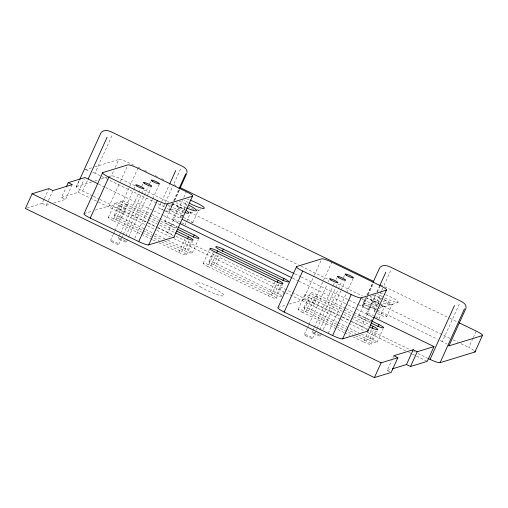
<?xml version="1.0" encoding="UTF-8"?>
<svg xmlns="http://www.w3.org/2000/svg" width="508" height="508" viewBox="0 0 508 508"><rect width="100%" height="100%" fill="white"/><g stroke="black" fill="none" stroke-linecap="round" stroke-linejoin="round"><path stroke-width="0.38" stroke-dasharray="2.54 1.91" d="M180.594 168.999L173.59 184.48M459.321 304.038L442.341 341.497A9.481 1.416 24.4 0 1 446.983 344.068M111.931 135.738L94.945 173.196L163.614 206.464A9.1 1.359 24.4 0 1 165.64 207.499M390.658 270.77L383.642 286.239M26.854 208.058L42.151 203.359L44.063 199.142M44.38 198.444L48.844 188.608M42.151 203.359L46.19 205.315L48.101 201.105M48.425 200.4L52.883 190.564M72.25 184.614L65.557 199.365L61.519 197.409L65.659 188.278M76.302 186.849L79.235 180.372M92.653 195.91L82.664 191.071A9.1 1.359 24.4 0 1 76.524 186.563L79.464 180.086M61.519 197.409L78.27 192.259L84.328 178.918M82.664 191.071L87.567 180.276M109.112 176.549L111.385 175.851L113.97 170.155M115.265 167.303L118.821 159.461A9.1 1.359 24.4 0 1 128.835 162.782L135.255 165.894M95.218 210.179L109.29 205.854L120.053 182.131M120.377 181.413L127.229 166.313M108.255 217.437L114.948 202.679M114.065 215.646L120.758 200.895M151.911 239.439L113.03 220.599L119.723 205.848A6.826 1.022 24.4 0 1 115.113 202.463A6.826 1.022 24.4 0 1 122.625 204.953L159.391 222.764M109.29 205.854A9.1 1.359 24.4 0 1 119.304 209.175L137.897 168.199M113.03 220.599A6.826 1.022 24.4 0 1 108.42 217.221A6.826 1.022 24.4 0 1 115.932 219.71L122.625 204.953M153.48 235.598L118.84 218.815L125.533 204.064A6.826 1.022 24.4 0 1 120.923 200.679A6.826 1.022 24.4 0 1 128.435 203.168L151.06 214.128M110.427 240.665L113.341 234.232M113.665 233.521L114.637 231.375M114.96 230.664L133.439 189.935M133.763 189.224L135.058 186.36M118.84 218.815A6.826 1.022 24.4 0 1 114.23 215.43A6.826 1.022 24.4 0 1 121.742 217.919L128.435 203.168M118.174 238.316L118.821 236.887M119.145 236.176L120.117 234.029M120.44 233.318L138.589 193.307M138.913 192.589L140.538 189.02M141.834 186.163L142.805 184.017M118.732 244.361L121.323 238.646M121.647 237.928L122.942 235.071M123.266 234.353L141.421 194.342M141.745 193.631L143.364 190.056M125.921 235.941L144.069 195.929M144.393 195.212L148.285 186.639M149.581 183.782L150.552 181.635M126.479 241.941L128.422 237.655M128.746 236.944L146.895 196.933M147.218 196.215L151.111 187.643M134.874 238.138L152.375 199.555M152.698 198.838L159.182 184.55M164.471 210.712L158.775 207.95L169.393 184.544M163.614 206.464L173.266 185.185M165.652 210.737A9.1 1.359 24.4 0 0 168.789 211.271L172.326 203.467M173.615 200.635L178.765 189.287M168.789 211.271L169.761 210.972L173.298 203.168M174.581 200.336L179.407 189.694M164.808 221.964L174.168 201.466M174.485 200.755L179.311 190.119M172.555 219.583L178.13 207.296L176.346 202.622M172.923 235.598A9.1 1.359 24.4 0 0 167.78 232.658L182.455 200.304M183.756 197.434L186.366 191.681M180.302 217.208L185.877 204.915L184.093 200.273M181.915 217.164L182.842 215.113M185.014 225.025L186.252 222.294M186.563 221.609L190.589 212.731M158.985 242.862L178.778 252.451L184.836 239.109M192.761 222.644L198.336 210.35M178.778 252.451A6.826 1.022 24.4 0 0 186.29 254.94A6.826 1.022 24.4 0 0 181.686 251.562L186.785 240.322M164.795 241.078L184.588 250.666L189.052 240.836M184.588 250.666A6.826 1.022 24.4 0 0 192.1 253.155A6.826 1.022 24.4 0 0 187.496 249.777L191.319 241.344M186.461 254.73L192.513 241.383M192.272 252.94L198.323 239.592M203.181 263.423L209.556 249.371M208.991 261.639L213.455 251.803M207.956 266.592A6.826 1.022 24.4 0 1 203.352 263.207A6.826 1.022 24.4 0 1 210.864 265.697L271.456 295.053A6.826 1.022 24.4 0 1 276.06 298.431A6.826 1.022 24.4 0 1 268.548 295.942L207.956 266.592L214.649 251.835M210.864 265.697L216.281 253.752M281.87 296.647A6.826 1.022 24.4 0 1 274.358 294.157L213.766 264.801L218.23 254.972M213.766 264.801A6.826 1.022 24.4 0 1 209.163 261.423A6.826 1.022 24.4 0 1 216.675 263.912L220.18 256.184M268.548 295.942L275.241 281.191M271.456 295.053L276.873 283.108M274.358 294.157L279.14 283.623M281.788 296.031A6.826 1.022 24.4 0 0 277.266 293.268L281.407 284.137M276.231 298.221L282.607 284.169M282.994 294.329L283.953 292.221M298.107 309.41L304.8 294.659M289.115 304.114L303.187 299.79L313.944 276.066M314.274 275.349L321.12 260.248M303.917 307.626L310.61 292.875M344.233 332.613L302.882 312.579L309.575 297.828A6.826 1.022 24.4 0 1 304.971 294.443A6.826 1.022 24.4 0 1 312.483 296.932L343.846 312.128M302.882 312.579A6.826 1.022 24.4 0 1 298.279 309.201A6.826 1.022 24.4 0 1 305.791 311.69L312.483 296.932M336.499 324.263L308.693 310.794L315.385 296.043A6.826 1.022 24.4 0 1 310.782 292.659A6.826 1.022 24.4 0 1 318.294 295.148L345.383 308.273M303.187 299.79A9.1 1.359 24.4 0 1 313.201 303.111L323.31 280.822M323.634 280.105L331.788 262.134M308.693 310.794A6.826 1.022 24.4 0 1 304.089 307.41A6.826 1.022 24.4 0 1 311.601 309.899L318.294 295.148M304.324 334.632L307.238 328.206M307.562 327.489L308.534 325.349M308.858 324.631L327.006 284.62M328.308 281.762L328.955 280.333M312.064 332.251L312.718 330.822M313.042 330.111L314.014 327.965M314.338 327.254L332.81 286.525M333.134 285.814L334.429 282.956M336.048 279.381L336.702 277.952M312.623 338.258L316.84 328.974M317.163 328.257L335.312 288.246M335.636 287.534L337.255 283.959M319.811 329.876L337.966 289.865M338.29 289.147L342.176 280.575M343.471 277.717L344.773 274.86M320.37 335.883L321.996 332.308M323.291 329.451L340.792 290.868M341.116 290.151L345.002 281.578M328.117 333.502L346.272 293.491M346.596 292.773L353.073 278.486M362.458 305.492L365.995 297.694M367.284 294.856L372.434 283.508M375.583 294.824L368.827 309.715A9.1 1.359 24.4 0 1 362.687 305.206L365.9 298.113M367.513 294.57L372.656 283.223M362.687 305.206L363.652 304.908L367.836 295.688M368.154 294.983L373.304 283.629M358.705 315.9L364.28 303.606L362.274 298.437M366.452 313.525L372.027 301.231L370.307 296.793M376.873 291.986L379.444 286.309M366.82 329.533A9.1 1.359 24.4 0 0 361.677 326.593L376.022 294.964M377.33 292.087L380.263 285.617M363.652 304.908A9.1 1.359 24.4 0 1 373.666 308.229L381.387 291.205M381.711 290.5L383.318 286.95M374.199 311.144L379.774 298.85L377.768 293.675M372.091 319.291L371.164 321.342A6.826 1.022 24.4 0 0 362.153 316.395A6.826 1.022 24.4 0 0 361.055 317.786A6.826 1.022 24.4 0 0 370.992 321.558M352.787 336.753L363.48 341.935L367.938 332.099M363.48 341.935A6.826 1.022 24.4 0 0 370.986 344.424A6.826 1.022 24.4 0 0 366.382 341.039L371.799 329.101M358.597 334.969L369.284 340.15L373.748 330.314M378.911 318.961L384.486 306.667M369.284 340.15A6.826 1.022 24.4 0 0 376.796 342.64A6.826 1.022 24.4 0 0 372.193 339.255L376.015 330.829M371.158 344.208L377.215 330.86M377.457 313.531A6.826 1.022 24.4 0 0 386.658 316.579L392.233 304.286M376.968 342.424L383.026 329.076M389.82 371.793L387.121 370.491L391.585 360.655M392.862 357.842L393.814 355.733M473.945 350.418A9.1 1.359 24.4 0 0 468.795 347.472L472.999 338.207M473.323 337.496L476.231 331.083M190.417 212.947L194.018 211.633M198.164 210.566L201.079 209.506M378.778 308.464L382.467 307.124M384.315 306.883L390.214 304.743M392.062 304.502L397.961 302.362M84.931 169.875L91.707 167.792M94.717 166.865L118.821 159.461M76.524 186.563L91.681 181.908M94.71 180.975L97.746 180.042M100.774 179.114L108.356 176.784M46.19 205.315L50.66 203.943M53.638 203.029L65.557 199.365M84.112 213.589L92.259 211.087M278.009 307.524L285.413 305.251M387.121 370.491L390.849 369.341M138.113 167.272L140.252 168.313M144.532 170.383L146.672 171.418M155.232 175.565L157.372 176.606M161.652 178.676L163.792 179.718M173.774 184.55L175.914 185.591M380.644 284.772L449.123 317.951M449.84 318.294L457.683 322.097M134.957 185.738L121.399 179.172A9.1 1.359 24.4 0 0 111.385 175.851M143.516 189.884L169.196 202.324M172.047 203.708L185.604 210.274M189.884 212.35L298.31 264.878M301.161 266.262L328.981 279.737M337.541 283.883L362.509 295.98M366.077 297.707L378.917 303.93M379.628 304.273L450.247 338.487M453.104 339.871L458.095 342.29M460.947 343.675L468.795 347.472M373.666 308.229L376.498 309.601M377.209 309.944L437.382 339.096M440.214 340.468L442.341 341.497M165.183 211.055L180.848 218.643M294.773 273.837L300.469 276.6M301.18 276.943L358.146 304.54M358.858 304.889L368.827 309.715M98.527 184.08L104.946 187.192M105.664 187.535L162.757 215.201M163.474 215.544L179.178 223.152M292.659 278.13L298.367 280.899M299.079 281.241L347.612 304.756M348.329 305.105L356.178 308.908M356.895 309.251L372.593 316.859M151.765 214.471L177.216 226.803M346.094 308.616L371.754 321.05M125.533 204.064L160.172 220.847M160.877 221.19L176.435 228.721M315.385 296.043L343.186 309.512M343.903 309.855L352.457 314.001M353.168 314.344L370.275 322.637M160.096 223.107L175.647 230.645M344.557 312.477L353.117 316.617M353.828 316.967L369.513 324.561M119.723 205.848L174.866 232.562M309.575 297.828L340.944 313.023M343.795 314.401L350.92 317.856M351.638 318.205L368.745 326.492M93.37 196.259L99.073 199.022M99.79 199.365L156.851 227.013M157.569 227.362L173.26 234.963M176.117 236.347L341.611 316.522M342.322 316.871L410.089 349.701M413.658 351.428L415.08 352.12M417.938 353.498L427.209 357.994M119.304 209.175L147.822 222.987M148.533 223.336L157.086 227.476M157.798 227.825L167.78 232.658M313.201 303.111L341.713 316.922M342.43 317.271L350.984 321.412M351.695 321.761L361.677 326.593M78.27 192.259L146.787 225.457M147.504 225.8L156.07 229.953M156.781 230.295L170.345 236.868M173.907 238.595L285.255 292.538M285.966 292.881L340.208 319.164M340.925 319.507L364.477 330.918M367.328 332.302L405.873 350.977M408.724 352.355L411.582 353.739M412.293 354.089L415.861 355.816M416.579 356.159L427.285 361.347M121.742 217.919L154.267 233.68M154.972 234.023L164.871 238.817M167.697 240.182L187.496 249.777M216.675 263.912L277.266 293.268M311.601 309.899L337.261 322.332M337.979 322.682L358.648 332.696M361.499 334.074L372.193 339.255M154.191 235.941L161.963 239.706M337.21 324.606L345.764 328.752M346.475 329.095L355.746 333.585M115.932 219.71L141.383 232.035M142.094 232.378L159.061 240.601M161.887 241.973L181.686 251.562M305.791 311.69L335.731 326.193M336.442 326.536L352.838 334.48M355.689 335.864L366.382 341.039M152.622 239.782L155.448 241.148M344.945 332.956L349.936 335.375M168.504 204.787L170.383 209.671M197.421 209.391A6.826 1.022 24.4 0 1 197.587 210.585M193.878 209.486A6.826 1.022 24.4 0 1 187.82 206.553M186.798 205.873A6.826 1.022 24.4 0 1 187.585 204.87M189.674 211.773A6.826 1.022 24.4 0 1 189.84 212.966M184.525 211.201A6.826 1.022 24.4 0 1 178.143 207.201A6.826 1.022 24.4 0 1 185.28 209.315M384.232 299.714A6.826 1.022 24.4 0 1 392.201 304.419A6.826 1.022 24.4 0 1 383.032 301.238M380.689 299.809A6.826 1.022 24.4 0 1 381.483 298.806M381.229 304.279A6.826 1.022 24.4 0 1 384.454 306.8A6.826 1.022 24.4 0 1 380.028 305.803M378.422 305.143A6.826 1.022 24.4 0 1 372.034 301.136A6.826 1.022 24.4 0 1 379.178 303.251M376.568 309.264A6.826 1.022 24.4 0 1 367.074 305.746A6.826 1.022 24.4 0 1 366.801 303.797A6.826 1.022 24.4 0 1 376.485 308.648M188.182 202.527A11.379 1.702 24.4 0 1 184.963 200.489M187.306 199.161A11.379 1.702 24.4 0 1 188.792 199.638M185.96 207.664A11.379 1.702 24.4 0 1 177.101 202.781M179.064 201.403A11.379 1.702 24.4 0 1 186.48 204.165M183.998 212.312A11.379 1.702 24.4 0 1 169.031 204.908M171.85 203.937A11.379 1.702 24.4 0 1 184.48 209.429M385.566 294.64A11.379 1.702 24.4 0 1 398.151 302.266A11.379 1.702 24.4 0 1 382.911 296.926M382.327 296.602A11.379 1.702 24.4 0 1 379.006 294.538M380.327 292.862A11.379 1.702 24.4 0 1 384.912 294.38M383.832 299.752A11.379 1.702 24.4 0 1 390.493 304.502A11.379 1.702 24.4 0 1 383.07 302.939M379.711 301.536A11.379 1.702 24.4 0 1 370.161 295.986M372.58 295.243A11.379 1.702 24.4 0 1 382.537 299.11M381.222 305.162A11.379 1.702 24.4 0 1 379.901 306.838M377.8 306.216A11.379 1.702 24.4 0 1 362.414 298.367M365.481 297.796A11.379 1.702 24.4 0 1 379.514 304.032M192.005 222.879A6.826 1.022 24.4 0 1 191.052 222.688M180.556 217.608A6.826 1.022 24.4 0 1 182.01 217.157M183.274 217.532A6.826 1.022 24.4 0 1 190.189 220.637A6.826 1.022 24.4 0 1 192.589 222.86M178.949 223.495A6.826 1.022 24.4 0 1 172.568 219.494A6.826 1.022 24.4 0 1 179.705 221.609M181.756 222.637A6.826 1.022 24.4 0 1 184.093 224.066M177.095 227.622A6.826 1.022 24.4 0 1 167.602 224.104A6.826 1.022 24.4 0 1 167.329 222.148A6.826 1.022 24.4 0 1 177.013 227.006M372.847 317.43A6.826 1.022 24.4 0 1 366.459 313.43A6.826 1.022 24.4 0 1 373.602 315.544M375.653 316.573A6.826 1.022 24.4 0 1 378.65 318.56M377.171 311.474A6.826 1.022 24.4 0 1 386.658 316.579M375.114 312.103A6.826 1.022 24.4 0 1 375.907 311.099M163.074 209.829A9.1 1.359 24.4 0 1 158.775 207.95M167.399 208.502A9.1 1.359 24.4 0 1 169.761 210.972M85.706 169.856A9.1 1.359 24.4 0 1 89.96 171.056M92.786 172.199A9.1 1.359 24.4 0 1 94.945 173.196M111.589 241.706A4.553 0.679 24.4 0 0 118.567 244.481A4.553 0.679 24.4 0 0 113.576 241.344A4.553 0.679 24.4 0 0 111.589 241.706M119.469 239.408A4.553 0.679 24.4 0 0 126.365 242.087A4.553 0.679 24.4 0 0 121.145 238.893A4.553 0.679 24.4 0 0 119.469 239.408M313.36 333.35A4.553 0.679 24.4 0 0 320.262 336.023A4.553 0.679 24.4 0 0 315.036 332.829A4.553 0.679 24.4 0 0 313.36 333.35M305.613 335.725A4.553 0.679 24.4 0 0 312.515 338.404A4.553 0.679 24.4 0 0 307.289 335.21A4.553 0.679 24.4 0 0 305.613 335.725M200.241 286.804A15.475 2.311 24.4 0 0 223.698 295.91A15.475 2.311 24.4 0 0 205.943 285.051A15.475 2.311 24.4 0 0 200.241 286.804M172.326 211.309A6.826 1.022 24.4 0 0 182.67 215.329A6.826 1.022 24.4 0 0 174.841 210.541A6.826 1.022 24.4 0 0 172.326 211.309"/><path stroke-width="0.76" d="M466.046 307.746C466.471 304.07 462.686 302.057 459.892 300.723L391.636 267.659C388.214 265.894 383.286 264.001 380.105 267.252M187.065 172.574C187.503 169.005 183.883 166.948 181.127 165.671L112.909 132.626C109.493 130.861 104.559 128.962 101.378 132.22M465.919 308.375L448.964 345.859A9.481 1.416 24.4 0 0 448.678 345.402M186.709 173.488L179.73 188.989M185.744 173.787L179.083 188.576M464.464 308.82L440.08 362.693A9.1 1.359 24.4 0 1 430.06 359.378L427.92 358.337M66.3 186.874L68.212 182.658L72.25 184.614L52.883 190.564L48.844 188.608L32.093 193.758L25.4 208.509L374.409 377.59L391.166 372.447L397.853 357.695L393.814 355.733L413.182 349.783L417.22 351.746L433.972 346.596L427.285 361.347L410.528 366.497L406.489 364.541L392.341 368.884M79.788 179.368L100.997 132.728M88.221 178.835L107.112 137.217M173.92 237.166L192.507 196.19A9.1 1.359 24.4 0 0 186.366 191.681L137.897 168.199A9.1 1.359 24.4 0 0 127.876 164.878L102.699 172.612L84.112 213.589A9.1 1.359 24.4 0 0 90.253 218.097L138.728 241.586A9.1 1.359 24.4 0 0 148.742 244.9L173.92 237.166A9.1 1.359 24.4 0 0 174.149 236.88M90.253 218.097L108.845 177.121A9.1 1.359 24.4 0 1 102.699 172.612M138.728 241.586L157.315 200.603A9.1 1.359 24.4 0 0 167.335 203.924L192.507 196.19M169.71 183.839L175.774 170.485M148.742 244.9L167.335 203.924M187.42 238.919L188.373 236.811L176.359 230.988M193.231 237.128L194.183 235.026L177.927 227.146M216.599 253.054L217.551 250.946L278.149 280.302A6.826 1.022 24.4 0 1 282.753 283.68A6.826 1.022 24.4 0 1 275.241 281.191L214.649 251.835A6.826 1.022 24.4 0 1 210.045 248.456A6.826 1.022 24.4 0 1 217.551 250.946M222.409 251.269L223.361 249.161L283.959 278.517A6.826 1.022 24.4 0 1 288.563 281.896A6.826 1.022 24.4 0 1 281.051 279.406L220.459 250.05A6.826 1.022 24.4 0 1 215.856 246.672A6.826 1.022 24.4 0 1 223.361 249.161M277.19 282.41L278.149 280.302M283 280.619L283.959 278.517M278.333 306.807L296.596 266.548L321.774 258.813A9.1 1.359 24.4 0 1 331.788 262.134L380.263 285.617A9.1 1.359 24.4 0 1 386.404 290.125L367.817 331.102L342.64 338.842A9.1 1.359 24.4 0 1 332.626 335.521L284.15 312.039A9.1 1.359 24.4 0 1 278.009 307.524M284.15 312.039L302.736 271.056A9.1 1.359 24.4 0 1 296.596 266.548M332.626 335.521L351.212 294.545A9.1 1.359 24.4 0 0 361.226 297.859L386.404 290.125M342.64 338.842L361.226 297.859M372.98 282.512L379.717 267.76M379.768 285.604L385.832 272.25M372.116 328.397L373.075 326.288L370.224 324.91M377.927 326.612L378.885 324.504L371.754 321.05M374.409 377.59L381.102 362.839L397.853 357.695M406.489 364.541L413.182 349.783M410.528 366.497L417.22 351.746M430.06 359.378L454.501 305.518M440.08 362.693L474.936 351.987L482.371 335.591A9.1 1.359 24.4 0 0 476.231 331.083L459.111 322.79M68.212 182.658L84.963 177.508L97.809 183.731M448.964 345.859L482.371 335.591M180.194 187.662L373.513 281.318M108.845 177.121L157.315 200.603M302.736 271.056L351.212 294.545M182.27 219.335L294.062 273.495M179.889 223.501L291.941 277.787M373.31 317.202L433.972 346.596M177.851 229.406L191.281 235.915A6.826 1.022 24.4 0 0 198.793 238.404A6.826 1.022 24.4 0 0 194.183 235.026M370.992 322.98L375.977 325.399A6.826 1.022 24.4 0 0 383.489 327.889A6.826 1.022 24.4 0 0 378.885 324.504M175.571 232.905L185.471 237.7A6.826 1.022 24.4 0 0 192.983 240.189A6.826 1.022 24.4 0 0 188.373 236.811M32.093 193.758L381.102 362.839M373.075 326.288A6.826 1.022 24.4 0 1 377.679 329.673A6.826 1.022 24.4 0 1 370.167 327.184M367.703 330.283A9.1 1.359 24.4 0 1 367.817 331.102M190.011 200.063A11.379 1.702 24.4 0 1 204.343 208.178A11.379 1.702 24.4 0 1 189.351 203.168M189.154 205.423A11.379 1.702 24.4 0 1 196.526 210.693A11.379 1.702 24.4 0 1 186.639 207.963M186.468 210.636A11.379 1.702 24.4 0 1 185.096 212.655M474.828 351.161A9.1 1.359 24.4 0 1 474.936 351.987M152.495 181.299A4.553 0.679 24.4 0 0 159.391 183.979A4.553 0.679 24.4 0 0 154.172 180.785A4.553 0.679 24.4 0 0 152.495 181.299M144.748 183.68A4.553 0.679 24.4 0 0 151.644 186.36A4.553 0.679 24.4 0 0 146.425 183.166A4.553 0.679 24.4 0 0 144.748 183.68M136.868 185.979A4.553 0.679 24.4 0 0 143.853 188.747A4.553 0.679 24.4 0 0 138.862 185.617A4.553 0.679 24.4 0 0 136.868 185.979M346.386 275.234A4.553 0.679 24.4 0 0 353.289 277.914A4.553 0.679 24.4 0 0 348.069 274.72A4.553 0.679 24.4 0 0 346.386 275.234M338.639 277.616A4.553 0.679 24.4 0 0 345.542 280.295A4.553 0.679 24.4 0 0 340.322 277.101A4.553 0.679 24.4 0 0 338.639 277.616M330.892 279.997A4.553 0.679 24.4 0 0 337.795 282.677A4.553 0.679 24.4 0 0 332.575 279.483A4.553 0.679 24.4 0 0 330.892 279.997"/></g></svg>
